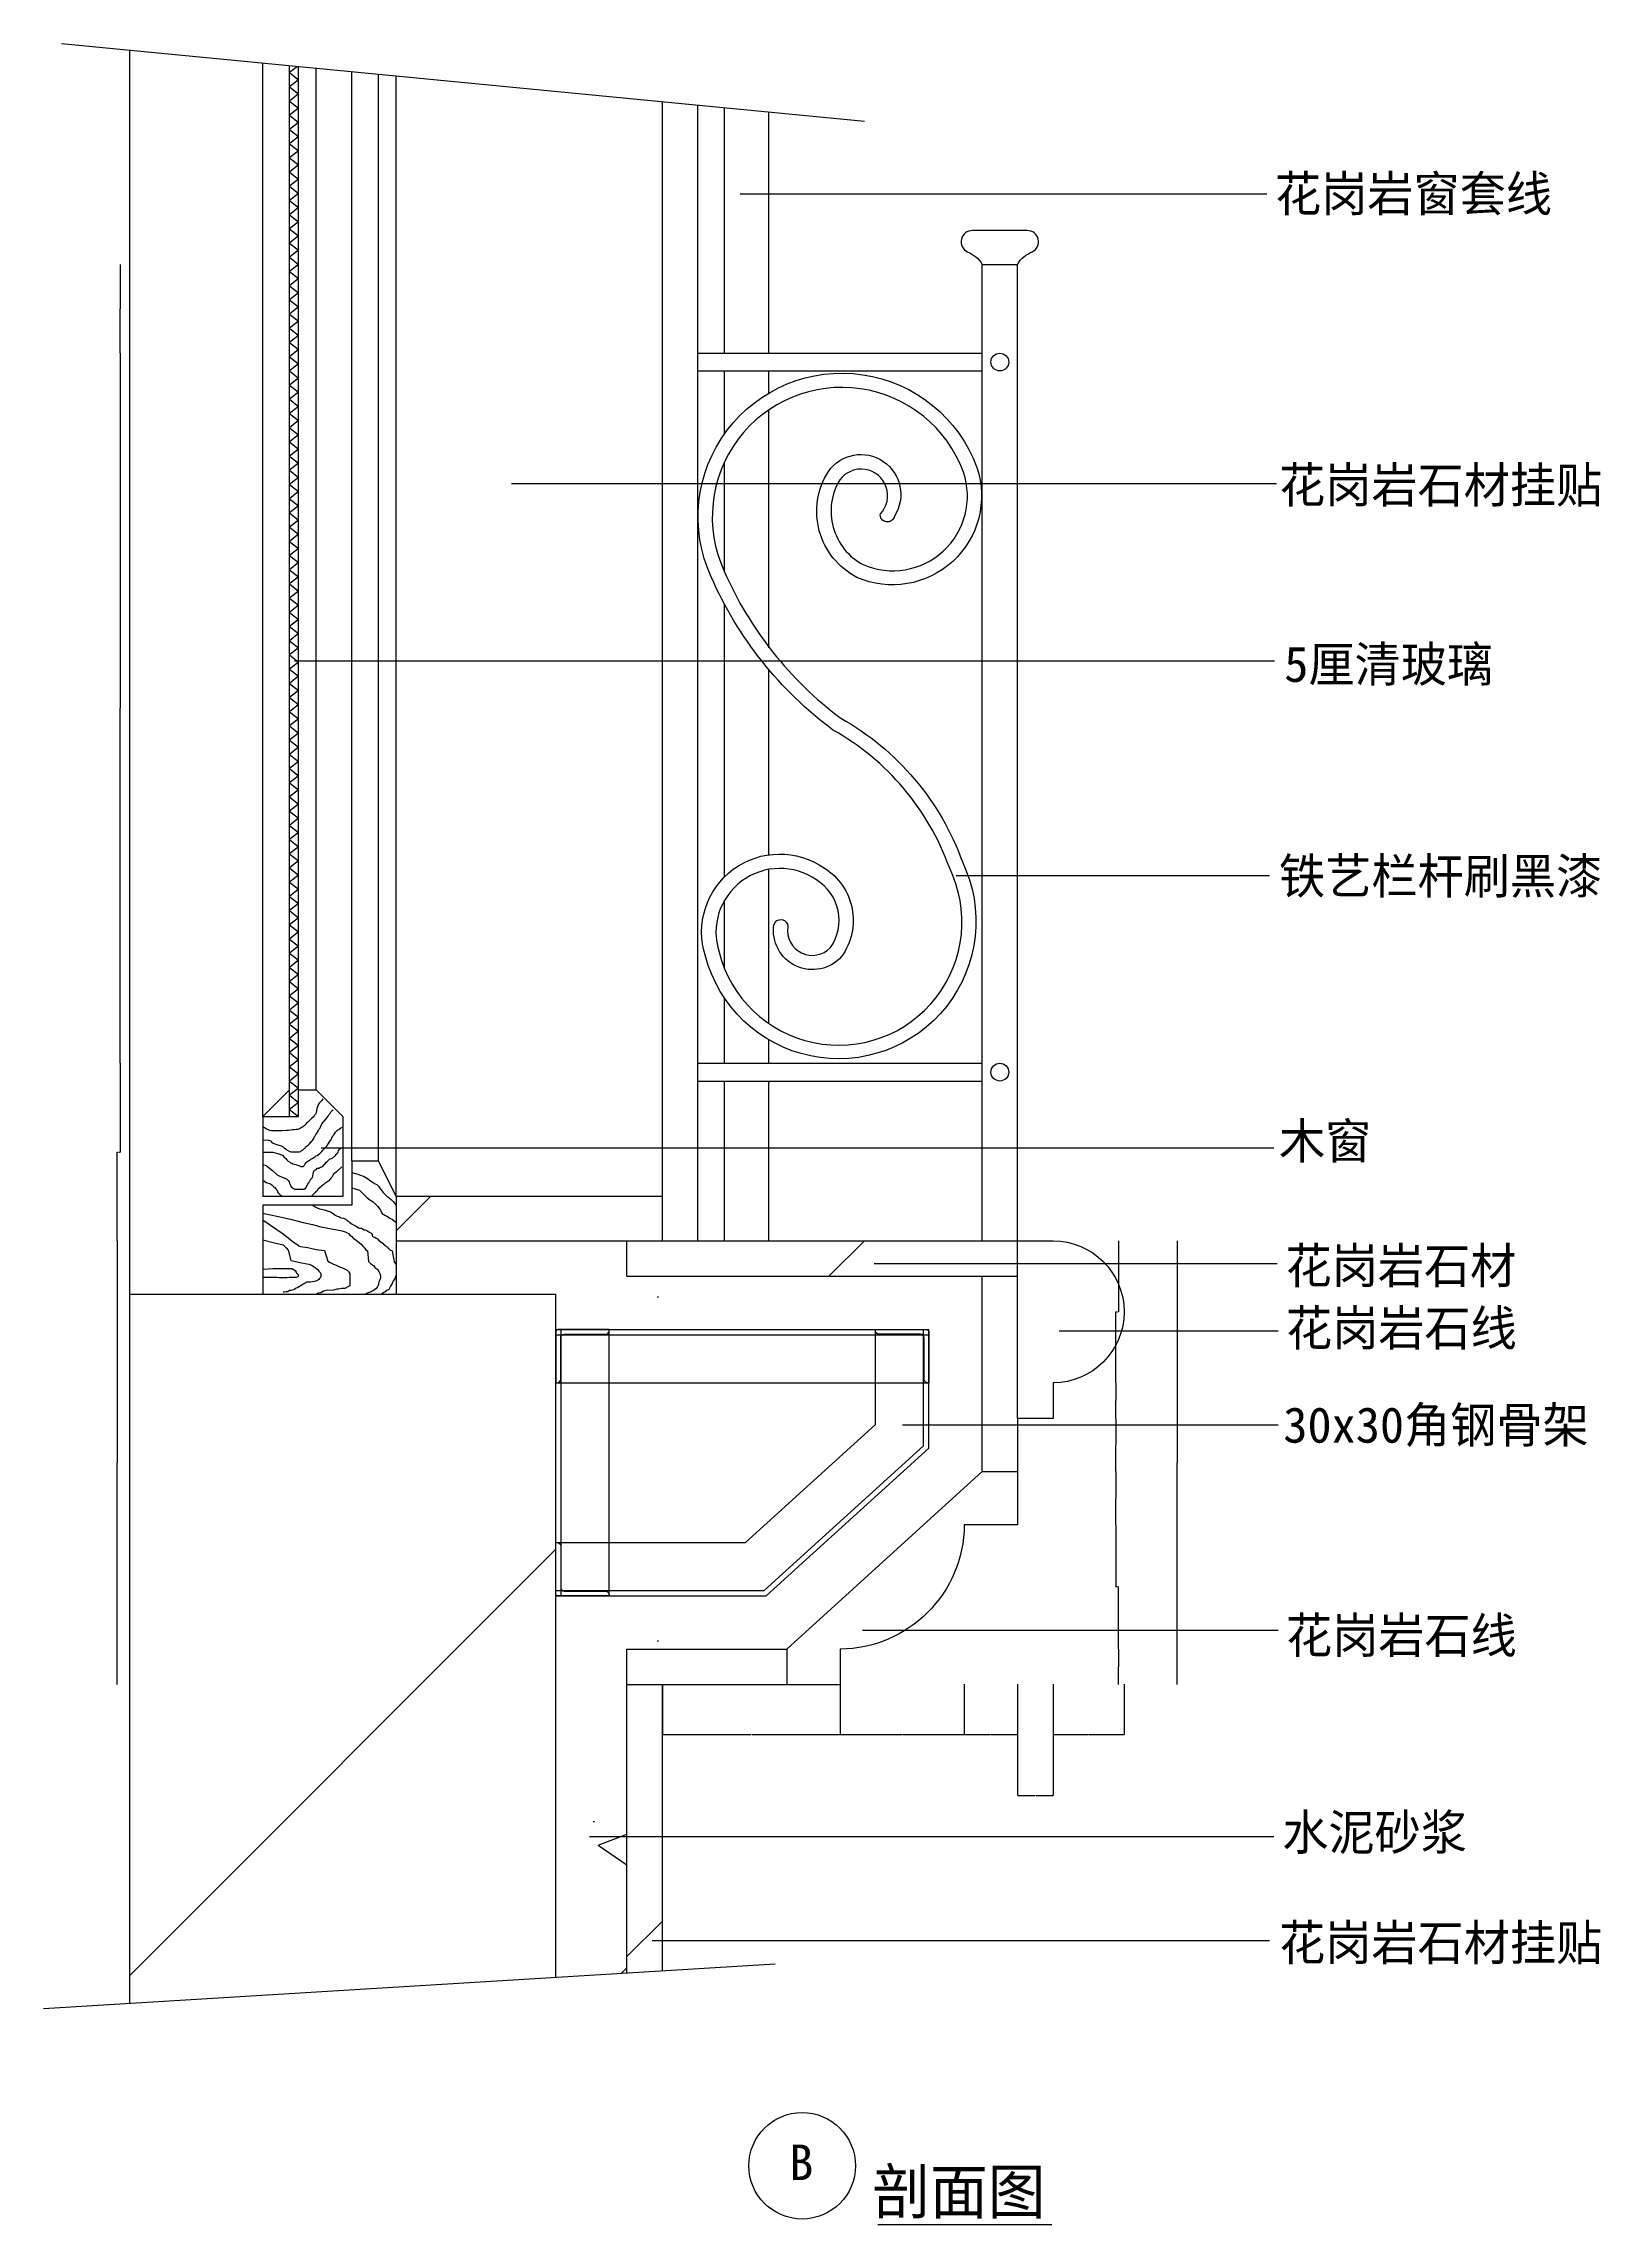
# Model space of a CAD drawing. Header units: metres. Extents: x 1429 to 10326, y -25970 to -14854.
# Drawn here: x 1429 to 5813, y -25970 to -19828 of the extents above; entities that cross this region are included whole.
import ezdxf

# ---------------------------------------------------------------- set-up
doc = ezdxf.new("R2010")
doc.units = ezdxf.units.M
for name, color, linetype in [('2', 2, 'Continuous'), ('3', 3, 'Continuous'), ('4', 4, 'Continuous'), ('7', 7, 'Continuous'), ('BH', 3, 'Continuous'), ('DIM', 3, 'Continuous'), ('TEXT', 3, 'Continuous')]:
    doc.layers.add(name, color=color, linetype=linetype)
doc.dimstyles.get("Standard").update_dxf_attribs({"dimtxt": 2.5, "dimasz": 2.5, "dimexe": 1.25, "dimexo": 0.625, "dimtad": 1, "dimcen": 2.5, "dimazin": 3, "dimtfac": 1, "dimtmove": 0, "dimatfit": 3})

# ---------------------------------------------------------------- blocks, each defined once
blk = doc.blocks.new('BH2')
at = {"layer": 'BH'}
blk.add_lwpolyline([(0, 32), (5, 28), (0, 24), (5, 20), (0, 16), (5, 12), (0, 8), (5, 4), (0, 0)], dxfattribs=at)
blk = doc.blocks.new('ST-L30')
at = {"layer": '4'}
blk.add_lwpolyline([(0, 1, 0.41), (1, 0), (30, 0), (30, 0.67, 0.41), (28, 2.67), (4.67, 2.67, -0.41), (2.67, 4.67), (2.67, 28, 0.41), (0.67, 30), (0, 30)], format="xyb", close=True, dxfattribs=at)
blk = doc.blocks.new('*D3')
for p, q in [((1645.04, -20449.81), (1645.04, -20574.81)), ((1644.79, -20574.81), (1644.54, -20574.81)), ((1645.04, -20699.81), (1645.04, -20574.81)), ((1645.04, -20574.81), (1645.04, -20574.81)), ((1645.29, -20574.81), (1645.54, -20574.81))]:
    blk.add_line(p, q)
at = {"layer": 'Defpoints'}
for p in [(1645.04, -20449.81), (1645.04, -20574.81), (1645.04, -20699.81)]:
    blk.add_point(p, dxfattribs=at)
at = {"layer": 'DIM', "insert": (1645.04, -20573.685), "char_height": 1, "attachment_point": 5}
blk.add_mtext('50', dxfattribs=at)
blk = doc.blocks.new('*D4')
for p, q in [((1645.04, -22699.81), (1645.04, -22949.81)), ((1636.14, -23199.81), (1636.14, -22949.81)), ((1636.39, -22949.81), (1639.09, -22949.81)), ((1642.09, -22949.81), (1644.79, -22949.81))]:
    blk.add_line(p, q)
at = {"layer": 'Defpoints'}
for p in [(1645.04, -22699.81), (1636.14, -22949.81), (1636.14, -23199.81)]:
    blk.add_point(p, dxfattribs=at)
at = {"layer": 'DIM', "insert": (1640.59, -22949.81), "char_height": 1, "attachment_point": 5}
blk.add_mtext('100', dxfattribs=at)
blk = doc.blocks.new('*D5')
for p, q in [((1636.14, -23199.81), (1636.14, -23824.81)), ((1635.89, -23824.81), (1635.64, -23824.81)), ((1636.14, -24449.81), (1636.14, -23824.81)), ((1636.14, -23824.81), (1636.14, -23824.81)), ((1636.39, -23824.81), (1636.64, -23824.81))]:
    blk.add_line(p, q)
at = {"layer": 'Defpoints'}
for p in [(1636.14, -23199.81), (1636.14, -23824.81), (1636.14, -24449.81)]:
    blk.add_point(p, dxfattribs=at)
at = {"layer": 'DIM', "insert": (1636.14, -23823.685), "char_height": 1, "attachment_point": 5}
blk.add_mtext('250', dxfattribs=at)
blk = doc.blocks.new('*D6')
for p, q in [((1645.04, -20699.81), (1645.04, -21699.81)), ((1644.79, -21699.81), (1644.54, -21699.81)), ((1645.04, -22699.81), (1645.04, -21699.81)), ((1645.04, -21699.81), (1645.04, -21699.81)), ((1645.29, -21699.81), (1645.54, -21699.81))]:
    blk.add_line(p, q)
at = {"layer": 'Defpoints'}
for p in [(1645.04, -20699.81), (1645.04, -21699.81), (1645.04, -22699.81)]:
    blk.add_point(p, dxfattribs=at)
at = {"layer": 'DIM', "insert": (1645.04, -21698.685), "char_height": 1, "attachment_point": 5}
blk.add_mtext('400', dxfattribs=at)
blk = doc.blocks.new('*D13')
for p, q in [((4621.32, -23199.81), (4621.32, -23824.81)), ((4621.07, -23824.81), (4620.82, -23824.81)), ((4621.32, -24449.81), (4621.32, -23824.81)), ((4621.32, -23824.81), (4621.32, -23824.81)), ((4621.57, -23824.81), (4621.82, -23824.81))]:
    blk.add_line(p, q)
at = {"layer": 'Defpoints'}
for p in [(4621.32, -23199.81), (4621.32, -23824.81), (4621.32, -24449.81)]:
    blk.add_point(p, dxfattribs=at)
at = {"layer": 'DIM', "insert": (4621.32, -23823.685), "char_height": 1, "attachment_point": 5}
blk.add_mtext('250', dxfattribs=at)
blk = doc.blocks.new('*D14')
for p, q in [((3172.03, -24449.81), (3172.03, -24590.39)), ((3672.03, -24449.81), (3672.03, -24590.39)), ((3172.28, -24590.39), (3420.53, -24590.39)), ((3423.53, -24590.39), (3671.78, -24590.39))]:
    blk.add_line(p, q)
at = {"layer": 'Defpoints'}
for p in [(3172.03, -24449.81), (3672.03, -24449.81), (3172.03, -24590.39)]:
    blk.add_point(p, dxfattribs=at)
at = {"layer": 'DIM', "insert": (3422.03, -24590.39), "char_height": 1, "attachment_point": 5}
blk.add_mtext('100', dxfattribs=at)
blk = doc.blocks.new('*D15')
for p, q in [((4455.97, -23199.81), (4455.97, -23399.81)), ((4448.49, -23599.81), (4448.49, -23399.81)), ((4448.74, -23399.81), (4451.23, -23399.81)), ((4453.23, -23399.81), (4455.72, -23399.81))]:
    blk.add_line(p, q)
at = {"layer": 'Defpoints'}
for p in [(4455.97, -23199.81), (4448.49, -23399.81), (4448.49, -23599.81)]:
    blk.add_point(p, dxfattribs=at)
at = {"layer": 'DIM', "insert": (4452.23, -23399.81), "char_height": 1, "attachment_point": 5}
blk.add_mtext('80', dxfattribs=at)
blk = doc.blocks.new('*D16')
for p, q in [((4022.03, -24448.63), (4022.03, -24590.39)), ((4172.03, -24448.63), (4172.03, -24590.39)), ((4022.28, -24590.39), (4096.03, -24590.39)), ((4098.03, -24590.39), (4171.78, -24590.39))]:
    blk.add_line(p, q)
at = {"layer": 'Defpoints'}
for p in [(4022.03, -24448.63), (4172.03, -24448.63), (4022.03, -24590.39)]:
    blk.add_point(p, dxfattribs=at)
at = {"layer": 'DIM', "insert": (4097.03, -24590.39), "char_height": 1, "attachment_point": 5}
blk.add_mtext('30', dxfattribs=at)
blk = doc.blocks.new('*D17')
for p, q in [((3672.03, -24449.81), (3672.03, -24590.39)), ((4022.03, -24448.63), (4022.03, -24590.39)), ((3672.28, -24590.39), (3846.03, -24590.39)), ((3848.03, -24590.39), (4021.78, -24590.39))]:
    blk.add_line(p, q)
at = {"layer": 'Defpoints'}
for p in [(3672.03, -24449.81), (4022.03, -24448.63), (3672.03, -24590.39)]:
    blk.add_point(p, dxfattribs=at)
at = {"layer": 'DIM', "insert": (3847.03, -24590.39), "char_height": 1, "attachment_point": 5}
blk.add_mtext('70', dxfattribs=at)
blk = doc.blocks.new('*D18')
for p, q in [((4172.03, -24448.63), (4172.03, -24761.74)), ((4272.03, -24448.63), (4272.03, -24761.74)), ((4172.28, -24761.74), (4221.03, -24761.74)), ((4223.03, -24761.74), (4271.78, -24761.74))]:
    blk.add_line(p, q)
at = {"layer": 'Defpoints'}
for p in [(4172.03, -24448.63), (4272.03, -24448.63), (4172.03, -24761.74)]:
    blk.add_point(p, dxfattribs=at)
at = {"layer": 'DIM', "insert": (4222.03, -24761.74), "char_height": 1, "attachment_point": 5}
blk.add_mtext('20', dxfattribs=at)
blk = doc.blocks.new('*D19')
for p, q in [((4272.03, -24448.63), (4272.03, -24590.39)), ((4472.03, -24448.63), (4472.03, -24590.39)), ((4272.28, -24590.39), (4371.03, -24590.39)), ((4373.03, -24590.39), (4471.78, -24590.39))]:
    blk.add_line(p, q)
at = {"layer": 'Defpoints'}
for p in [(4272.03, -24448.63), (4472.03, -24448.63), (4272.03, -24590.39)]:
    blk.add_point(p, dxfattribs=at)
at = {"layer": 'DIM', "insert": (4372.03, -24590.39), "char_height": 1, "attachment_point": 5}
blk.add_mtext('40', dxfattribs=at)
blk = doc.blocks.new('*D20')
for p, q in [((4448.49, -23999.81), (4448.49, -24174.81)), ((4451.23, -24174.81), (4448.24, -24174.81)), ((4456.22, -24174.81), (4453.23, -24174.81)), ((4455.97, -24349.81), (4455.97, -24174.81))]:
    blk.add_line(p, q)
at = {"layer": 'Defpoints'}
for p in [(4448.49, -23999.81), (4455.97, -24174.81), (4455.97, -24349.81)]:
    blk.add_point(p, dxfattribs=at)
at = {"layer": 'DIM', "insert": (4452.23, -24174.81), "char_height": 1, "attachment_point": 5}
blk.add_mtext('70', dxfattribs=at)
blk = doc.blocks.new('*D21')
for p, q in [((4455.97, -24349.81), (4455.97, -24399.81)), ((4455.72, -24399.81), (4455.47, -24399.81)), ((4455.97, -24449.81), (4455.97, -24399.81)), ((4455.97, -24399.81), (4455.97, -24399.81)), ((4456.22, -24399.81), (4456.47, -24399.81))]:
    blk.add_line(p, q)
at = {"layer": 'Defpoints'}
for p in [(4455.97, -24349.81), (4455.97, -24399.81), (4455.97, -24449.81)]:
    blk.add_point(p, dxfattribs=at)
at = {"layer": 'DIM', "insert": (4455.97, -24398.685), "char_height": 1, "attachment_point": 5}
blk.add_mtext('20', dxfattribs=at)
blk = doc.blocks.new('*D22')
for p, q in [((4448.49, -23849.81), (4448.49, -23924.81)), ((4448.24, -23924.81), (4447.99, -23924.81)), ((4448.49, -23999.81), (4448.49, -23924.81)), ((4448.49, -23924.81), (4448.49, -23924.81)), ((4448.74, -23924.81), (4448.99, -23924.81))]:
    blk.add_line(p, q)
at = {"layer": 'Defpoints'}
for p in [(4448.49, -23849.81), (4448.49, -23924.81), (4448.49, -23999.81)]:
    blk.add_point(p, dxfattribs=at)
at = {"layer": 'DIM', "insert": (4448.49, -23923.685), "char_height": 1, "attachment_point": 5}
blk.add_mtext('30', dxfattribs=at)
blk = doc.blocks.new('*D23')
for p, q in [((4448.49, -23699.81), (4448.49, -23774.81)), ((4448.24, -23774.81), (4447.99, -23774.81)), ((4448.49, -23849.81), (4448.49, -23774.81)), ((4448.49, -23774.81), (4448.49, -23774.81)), ((4448.74, -23774.81), (4448.99, -23774.81))]:
    blk.add_line(p, q)
at = {"layer": 'Defpoints'}
for p in [(4448.49, -23699.81), (4448.49, -23774.81), (4448.49, -23849.81)]:
    blk.add_point(p, dxfattribs=at)
at = {"layer": 'DIM', "insert": (4448.49, -23773.685), "char_height": 1, "attachment_point": 5}
blk.add_mtext('30', dxfattribs=at)
blk = doc.blocks.new('*D24')
for p, q in [((4448.49, -23599.81), (4448.49, -23649.81)), ((4448.24, -23649.81), (4447.99, -23649.81)), ((4448.49, -23699.81), (4448.49, -23649.81)), ((4448.49, -23649.81), (4448.49, -23649.81)), ((4448.74, -23649.81), (4448.99, -23649.81))]:
    blk.add_line(p, q)
at = {"layer": 'Defpoints'}
for p in [(4448.49, -23599.81), (4448.49, -23649.81), (4448.49, -23699.81)]:
    blk.add_point(p, dxfattribs=at)
at = {"layer": 'DIM', "insert": (4448.49, -23648.685), "char_height": 1, "attachment_point": 5}
blk.add_mtext('20', dxfattribs=at)

msp = doc.modelspace()

# ---------------------------------------------------------------- hatches: boundary and pattern name
at = {"layer": 'BH'}
h = msp.add_hatch(dxfattribs=at)
h.set_pattern_fill('ANSI31', scale=50)
h.paths.add_polyline_path([(4097.03, -20724.81, 1), (4147.03, -20724.81, 1)])
h = msp.add_hatch(dxfattribs=at)
h.set_pattern_fill('ANSI31', scale=50)
h.paths.add_polyline_path([(4097.03, -22724.81, 1), (4147.03, -22724.81, 1)])
h = msp.add_hatch(dxfattribs=at)
h.set_pattern_fill('ANSI33', scale=300)
h.paths.add_polyline_path([(4172.03, -23299.81), (4172.03, -23199.81), (3072.03, -23199.81), (3072.03, -23299.81)])
h.paths.add_polyline_path([(3172.03, -23199.81), (3172.03, -23074.81), (2422.03, -23074.81), (2422.03, -23199.81)])
h.paths.add_polyline_path([(4172.03, -23699.81), (4272.03, -23699.81), (4272.03, -23599.81, 1), (4272.03, -23199.81), (4172.03, -23199.81)])
h.paths.add_polyline_path([(4072.03, -23849.81), (4172.03, -23849.81), (4172.03, -23699.81), (4172.03, -23299.81), (4072.03, -23299.81)])
h.paths.add_polyline_path([(4172.03, -23999.81), (4172.03, -23849.81), (4072.03, -23849.81), (3522.03, -24349.81), (3522.03, -24449.81), (3672.03, -24449.81), (3672.03, -24349.81, 0.41), (4022.03, -23999.81)])
h.paths.add_polyline_path([(3522.03, -24449.81), (3522.03, -24349.81), (3172.03, -24349.81), (3172.03, -24449.81)])
h.paths.add_polyline_path([(3072.03, -25261.9), (3172.03, -25255.81), (3172.03, -24349.81), (3072.03, -24349.81)])
h = msp.add_hatch(dxfattribs=at)
h.set_pattern_fill('AR-CONC', scale=15)
h.paths.add_polyline_path([(3522.03, -24349.81), (4072.03, -23849.81), (4072.03, -23299.81), (3072.03, -23299.81), (3072.03, -23199.81), (2422.03, -23199.81), (2422.03, -23349.81), (2872.03, -23349.81), (2872.03, -23449.81), (3022.03, -23449.81), (3922.03, -23449.81), (3922.03, -23599.81), (3922.03, -23783.46), (3464.04, -24199.81), (2872.03, -24199.81), (2872.03, -25274.09), (3072.03, -25261.9), (3072.03, -24349.81)])
h = msp.add_hatch(dxfattribs=at)
h.set_pattern_fill('ANSI31', scale=1500)
h.paths.add_polyline_path([(2872.03, -23349.81), (1672.03, -23349.81), (1672.03, -25347.2), (2872.03, -25274.09)])

# ---------------------------------------------------------------- linework, layer by layer
at = {"layer": '2'}
for p, q in [((1672.03, -23349.81), (2872.03, -23349.81)), ((1672.03, -25347.2), (1672.03, -23349.81)), ((2872.03, -25274.09), (2872.03, -23349.81))]:
    msp.add_line(p, q, dxfattribs=at)
at = {"layer": '3'}
for p, q in [((1479.71, -19828.01), (3740.75, -20046.04)), ((2197.03, -22774.81), (2197.03, -19897.18)), ((2372.03, -22974.81), (2372.03, -19914.05)), ((1429.38, -25361.98), (3489.8, -25236.45))]:
    msp.add_line(p, q, dxfattribs=at)
msp.add_lwpolyline([(3785.68, -21152.32, 1.06), (3671.49, -21056.54, 0.43), (3736.99, -21295.45, 0.65), (4019.58, -21034.95, 1.04), (3345.72, -21313.54, 0.13), (3674.05, -21727.6, -0.18), (4016.74, -22132.79, -1.1), (3293.08, -22398.17, -0.72), (3628.31, -22150.29, -0.43), (3676.61, -22398.66, -0.75), (3485.85, -22309.44, -0.88), (3525.36, -22315.68, 0.74), (3645.24, -22373.72, 0.43), (3606.14, -22183.59, 0.72), (3331.5, -22386.98, 1.11), (3979.9, -22148.49, 0.18), (3652.21, -21761.19, -0.13), (3309.13, -21329.71, -1.04), (4057.32, -21021.69, -0.65), (3719.82, -21331.61, -0.44), (3639.13, -21032.85, -0.98), (3825.19, -21158.56, -0.99)], format="xyb", close=True, dxfattribs=at)
at = {"layer": '4'}
for p, q in [((1672.03, -23349.81), (1672.03, -19846.55)), ((3172.03, -23074.81), (3172.03, -19991.2)), ((3272.03, -23199.81), (3272.03, -20000.84)), ((2122.03, -22774.81), (2047.03, -22849.81)), ((2147.03, -22774.81), (2197.03, -22774.81)), ((2197.03, -22774.81), (2272.03, -22849.81)), ((2047.03, -22849.81), (2147.03, -22849.81)), ((2047.03, -22849.81), (2047.03, -23074.81)), ((2272.03, -22849.81), (2272.03, -23074.81)), ((2297.03, -22974.81), (2372.03, -22974.81)), ((2297.03, -22974.81), (2297.03, -23099.81)), ((2422.03, -23074.81), (2372.03, -22974.81)), ((2272.03, -23074.81), (2047.03, -23074.81)), ((3172.03, -23074.81), (2422.03, -23074.81)), ((2422.03, -23074.81), (2422.03, -23349.81)), ((3172.03, -23199.81), (3172.03, -23074.81)), ((2297.03, -23099.81), (2047.03, -23099.81)), ((2047.03, -23099.81), (2047.03, -23349.81)), ((2422.03, -23199.81), (3172.03, -23199.81)), ((3072.03, -23199.81), (4272.03, -23199.81)), ((3072.03, -23299.81), (3072.03, -23199.81)), ((4172.03, -23699.81), (4172.03, -23199.81)), ((3072.03, -23299.81), (4172.03, -23299.81)), ((4072.03, -23849.81), (4072.03, -23299.81)), ((2872.03, -23449.81), (3922.03, -23449.81)), ((3922.03, -23783.46), (3922.03, -23449.81)), ((3464.04, -24199.81), (3922.03, -23783.46)), ((3522.03, -24349.81), (4072.03, -23849.81)), ((4072.03, -23849.81), (4172.03, -23849.81)), ((2872.03, -24199.81), (3464.04, -24199.81)), ((3072.03, -24349.81), (3522.03, -24349.81)), ((3072.03, -25261.9), (3072.03, -24349.81)), ((3522.03, -24349.81), (3522.03, -24449.81)), ((3072.03, -24449.81), (3672.03, -24449.81)), ((3172.03, -25255.81), (3172.03, -24449.81))]:
    msp.add_line(p, q, dxfattribs=at)
msp.add_lwpolyline([(4272.03, -23199.81, -1), (4272.03, -23599.81), (4272.03, -23699.81), (4172.03, -23699.81), (4172.03, -23999.81), (4022.03, -23999.81, -0.41), (3672.03, -24349.81), (3672.03, -24449.81)], format="xyb", dxfattribs=at)
at = {"layer": '7'}
for p, q in [((2047.03, -22849.81), (2047.03, -19882.71)), ((2122.03, -22849.81), (2122.03, -19892.36)), ((2147.03, -22849.81), (2147.03, -19892.36)), ((2297.03, -22974.81), (2297.03, -19906.82)), ((2422.03, -23074.81), (2422.03, -19918.87)), ((3347.03, -20699.81), (3347.03, -20008.07)), ((3472.03, -20699.81), (3472.03, -20020.13)), ((4072.03, -23199.81), (4072.03, -20449.81)), ((4172.03, -23199.81), (4172.03, -20449.81)), ((3272.03, -20699.81), (4072.03, -20699.81)), ((3272.03, -20749.81), (4072.03, -20749.81)), ((3347.03, -20927.78), (3347.03, -20749.81)), ((3472.03, -20812.84), (3472.03, -20749.81)), ((3472.03, -21529.65), (3472.03, -20860.17)), ((3347.03, -21316.59), (3347.03, -21007)), ((3347.03, -22175.06), (3347.03, -21408.9)), ((3472.03, -22112.85), (3472.03, -21593.38)), ((3472.03, -22587.58), (3472.03, -22153.33)), ((3347.03, -22433.59), (3347.03, -22239.99)), ((3347.03, -22699.81), (3347.03, -22517.65)), ((3472.03, -22699.81), (3472.03, -22634.9)), ((3272.03, -22699.81), (4072.03, -22699.81)), ((3272.03, -22749.81), (4072.03, -22749.81)), ((3347.03, -23199.81), (3347.03, -22749.81)), ((3472.03, -23199.81), (3472.03, -22749.81)), ((2887.03, -24199.81), (2887.03, -23449.81)), ((3022.03, -24199.81), (3022.03, -23449.81)), ((3772.03, -23717.1), (3772.03, -23449.81)), ((3907.03, -23776.82), (3907.03, -23449.81)), ((2872.03, -23464.81), (3922.03, -23464.81)), ((2872.03, -23599.81), (3922.03, -23599.81)), ((3406.05, -24049.81), (3772.03, -23717.1)), ((3458.24, -24184.81), (3907.03, -23776.82)), ((2872.03, -24049.81), (3406.05, -24049.81)), ((2872.03, -24184.81), (3458.24, -24184.81))]:
    msp.add_line(p, q, dxfattribs=at)
msp.add_lwpolyline([(4072.03, -20449.81), (4172.03, -20449.81, -0.18), (4213.01, -20414.64, 0.81), (4199.05, -20354.62), (4045, -20354.62, 0.81), (4031.05, -20414.64, -0.18)], format="xyb", close=True, dxfattribs=at)
for centre in [(4122.03, -20724.81), (4122.03, -22724.81)]:
    msp.add_circle(centre, 25, dxfattribs=at)
at = {"layer": 'BH'}
for p, q in [((2190.81, -22847.75), (2188.09, -22851.38)), ((2192.63, -22845.94), (2190.81, -22847.75)), ((2195.34, -22843.22), (2192.63, -22845.94)), ((2197.16, -22839.58), (2195.34, -22843.22)), ((2198.97, -22826.88), (2197.16, -22839.58)), ((2200.78, -22822.34), (2198.97, -22826.88)), ((2202.6, -22817.8), (2200.78, -22822.34)), ((2203.5, -22815.08), (2202.6, -22817.8)), ((2205.31, -22812.36), (2203.5, -22815.08)), ((2207.13, -22810.54), (2205.31, -22812.36)), ((2209.85, -22807.82), (2207.13, -22810.54)), ((2212.56, -22804.19), (2209.85, -22807.82)), ((2215.28, -22799.65), (2212.56, -22804.19)), ((2230.69, -22848.66), (2232.5, -22845.03)), ((2232.5, -22845.03), (2234.32, -22843.22)), ((2234.32, -22843.22), (2235.22, -22841.4)), ((2235.22, -22841.4), (2237.04, -22839.58)), ((2237.04, -22839.58), (2238.85, -22835.95)), ((2238.85, -22835.95), (2241.57, -22833.23)), ((2241.57, -22833.23), (2244.29, -22830.51)), ((2048.52, -22879.52), (2047.03, -22878.02)), ((2051.24, -22881.33), (2048.52, -22879.52)), ((2055.77, -22884.06), (2051.24, -22881.33)), ((2059.39, -22885.87), (2055.77, -22884.06)), ((2063.02, -22887.69), (2059.39, -22885.87)), ((2066.64, -22889.5), (2063.02, -22887.69)), ((2071.18, -22890.41), (2066.64, -22889.5)), ((2101.09, -22890.41), (2071.18, -22890.41)), ((2113.77, -22889.5), (2101.09, -22890.41)), ((2119.21, -22889.5), (2113.77, -22889.5)), ((2124.65, -22888.59), (2119.21, -22889.5)), ((2130.09, -22887.69), (2124.65, -22888.59)), ((2135.53, -22887.69), (2130.09, -22887.69)), ((2140.96, -22886.78), (2135.53, -22887.69)), ((2145.5, -22885.87), (2140.96, -22886.78)), ((2150.03, -22884.06), (2145.5, -22885.87)), ((2152.75, -22882.24), (2150.03, -22884.06)), ((2156.37, -22880.42), (2152.75, -22882.24)), ((2159.09, -22878.61), (2156.37, -22880.42)), ((2160.9, -22876.79), (2159.09, -22878.61)), ((2162.72, -22875.89), (2160.9, -22876.79)), ((2165.44, -22873.16), (2162.72, -22875.89)), ((2169.06, -22869.53), (2165.44, -22873.16)), ((2173.59, -22865.9), (2169.06, -22869.53)), ((2177.22, -22862.27), (2173.59, -22865.9)), ((2180.84, -22857.74), (2177.22, -22862.27)), ((2184.47, -22854.11), (2180.84, -22857.74)), ((2188.09, -22851.38), (2184.47, -22854.11)), ((2189, -22913.1), (2192.63, -22905.84)), ((2192.63, -22905.84), (2194.44, -22904.02)), ((2194.44, -22904.02), (2196.25, -22900.39)), ((2196.25, -22900.39), (2198.97, -22896.76)), ((2198.97, -22896.76), (2201.69, -22893.13)), ((2201.69, -22893.13), (2203.5, -22887.69)), ((2203.5, -22887.69), (2207.13, -22883.15)), ((2207.13, -22883.15), (2212.56, -22870.44)), ((2212.56, -22870.44), (2225.25, -22855.92)), ((2225.25, -22855.92), (2227.97, -22852.29)), ((2227.97, -22852.29), (2230.69, -22848.66)), ((2239.76, -22913.1), (2240.66, -22909.47)), ((2240.66, -22909.47), (2242.47, -22906.74)), ((2242.47, -22906.74), (2245.19, -22903.11)), ((2245.19, -22903.11), (2247.01, -22901.3)), ((2247.01, -22901.3), (2248.82, -22898.58)), ((2248.82, -22898.58), (2251.54, -22894.04)), ((2251.54, -22894.04), (2255.16, -22890.41)), ((2255.16, -22890.41), (2257.88, -22887.69)), ((2257.88, -22887.69), (2260.6, -22886.78)), ((2260.6, -22886.78), (2266.04, -22881.33)), ((2266.04, -22881.33), (2270.57, -22879.52)), ((2047.03, -22915.82), (2048.52, -22915.82)), ((2047.03, -22950.31), (2074.8, -22950.31)), ((2048.52, -22915.82), (2063.02, -22916.73)), ((2063.02, -22916.73), (2068.46, -22918.54)), ((2068.46, -22918.54), (2072.99, -22923.99)), ((2072.99, -22923.99), (2085.68, -22928.53)), ((2074.8, -22950.31), (2089.3, -22953.94)), ((2085.68, -22928.53), (2098.37, -22932.16)), ((2089.3, -22953.94), (2101.99, -22958.47)), ((2098.37, -22932.16), (2103.8, -22934.88)), ((2101.99, -22958.47), (2106.52, -22963.92)), ((2103.8, -22934.88), (2107.43, -22938.51)), ((2106.52, -22963.92), (2111.05, -22968.46)), ((2107.43, -22938.51), (2111.96, -22942.14)), ((2111.05, -22968.46), (2114.68, -22972.09)), ((2111.96, -22942.14), (2115.59, -22944.86)), ((2115.59, -22944.86), (2119.21, -22946.68)), ((2119.21, -22946.68), (2122.84, -22948.49)), ((2122.84, -22948.49), (2125.56, -22949.4)), ((2125.56, -22949.4), (2150.03, -22949.4)), ((2150.03, -22949.4), (2152.75, -22948.49)), ((2152.75, -22948.49), (2155.47, -22945.77)), ((2155.47, -22945.77), (2159.09, -22943.95)), ((2159.09, -22943.95), (2161.81, -22941.23)), ((2161.81, -22941.23), (2165.44, -22938.51)), ((2165.44, -22938.51), (2167.25, -22934.88)), ((2167.25, -22934.88), (2169.97, -22933.97)), ((2169.97, -22933.97), (2172.69, -22931.25)), ((2172.69, -22931.25), (2175.4, -22929.43)), ((2175.4, -22929.43), (2178.12, -22926.71)), ((2178.12, -22926.71), (2179.94, -22923.99)), ((2179.94, -22923.99), (2181.75, -22923.08)), ((2179.94, -22972.09), (2181.75, -22970.27)), ((2181.75, -22923.08), (2183.56, -22920.36)), ((2181.75, -22970.27), (2185.37, -22968.46)), ((2183.56, -22920.36), (2185.37, -22918.54)), ((2185.37, -22918.54), (2189, -22913.1)), ((2185.37, -22968.46), (2189.91, -22964.83)), ((2189.91, -22964.83), (2193.53, -22963.01)), ((2193.53, -22963.01), (2196.25, -22960.29)), ((2196.25, -22960.29), (2199.88, -22959.38)), ((2199.88, -22959.38), (2203.5, -22956.66)), ((2203.5, -22956.66), (2207.13, -22953.94)), ((2207.13, -22953.94), (2209.85, -22951.21)), ((2209.85, -22951.21), (2212.56, -22948.49)), ((2212.56, -22948.49), (2215.28, -22944.86)), ((2215.28, -22944.86), (2219.82, -22941.23)), ((2219.82, -22941.23), (2223.44, -22936.69)), ((2223.44, -22936.69), (2226.16, -22933.97)), ((2226.16, -22933.97), (2228.88, -22930.34)), ((2227.97, -22976.63), (2234.32, -22970.27)), ((2228.88, -22930.34), (2229.79, -22928.53)), ((2229.79, -22928.53), (2231.6, -22925.8)), ((2231.6, -22925.8), (2234.32, -22921.26)), ((2234.32, -22921.26), (2237.04, -22917.63)), ((2234.32, -22970.27), (2236.13, -22969.37)), ((2236.13, -22969.37), (2239.76, -22967.55)), ((2237.04, -22917.63), (2239.76, -22913.1)), ((2239.76, -22967.55), (2243.38, -22965.74)), ((2243.38, -22965.74), (2247.01, -22963.01)), ((2247.01, -22963.01), (2248.82, -22962.1)), ((2248.82, -22962.1), (2251.54, -22959.38)), ((2251.54, -22959.38), (2253.35, -22956.66)), ((2253.35, -22956.66), (2255.16, -22954.84)), ((2255.16, -22954.84), (2256.07, -22953.03)), ((2256.07, -22953.03), (2257.88, -22952.12)), ((2257.88, -22952.12), (2258.79, -22949.4)), ((2258.79, -22949.4), (2259.69, -22945.77)), ((2259.69, -22945.77), (2262.41, -22942.14)), ((2262.41, -22942.14), (2266.95, -22937.6)), ((2266.95, -22937.6), (2269.66, -22936.69)), ((2047.03, -22985.33), (2055.77, -22987.52)), ((2047.03, -23030.46), (2050.33, -23031.08)), ((2050.33, -23031.08), (2055.77, -23035.62)), ((2055.77, -22987.52), (2073.89, -23002.04)), ((2073.89, -23002.04), (2088.4, -23014.74)), ((2088.4, -23014.74), (2101.09, -23020.19)), ((2101.09, -23020.19), (2113.77, -23025.63)), ((2113.77, -23025.63), (2118.31, -23030.17)), ((2114.68, -22972.09), (2118.31, -22975.72)), ((2118.31, -22975.72), (2121.93, -22977.53)), ((2118.31, -23030.17), (2121.02, -23033.8)), ((2121.93, -22977.53), (2124.65, -22980.26)), ((2124.65, -22980.26), (2128.28, -22981.16)), ((2128.28, -22981.16), (2130.99, -22982.98)), ((2130.99, -22982.98), (2134.62, -22983.89)), ((2134.62, -22983.89), (2139.15, -22984.79)), ((2139.15, -22984.79), (2144.59, -22986.61)), ((2144.59, -22986.61), (2150.03, -22988.42)), ((2150.03, -22988.42), (2153.65, -22990.24)), ((2153.65, -22990.24), (2160, -22990.24)), ((2160, -22990.24), (2163.62, -22986.61)), ((2163.62, -22986.61), (2166.34, -22982.98)), ((2166.34, -22982.98), (2169.06, -22979.35)), ((2169.06, -22979.35), (2170.87, -22977.53)), ((2170.87, -22977.53), (2173.59, -22975.72)), ((2173.59, -22975.72), (2177.22, -22973.9)), ((2177.22, -22973.9), (2179.94, -22972.09)), ((2178.12, -23032.89), (2179.94, -23031.08)), ((2179.94, -23031.08), (2180.84, -23027.45)), ((2180.84, -23027.45), (2183.56, -23024.73)), ((2183.56, -23024.73), (2186.28, -23021.1)), ((2186.28, -23021.1), (2189, -23006.57)), ((2189, -23006.57), (2190.81, -23002.04)), ((2190.81, -23002.04), (2192.63, -23001.13)), ((2192.63, -23001.13), (2195.34, -23000.22)), ((2195.34, -23000.22), (2198.06, -22998.41)), ((2198.06, -22998.41), (2199.88, -22995.68)), ((2199.88, -22995.68), (2204.41, -22994.78)), ((2204.41, -22994.78), (2208.94, -22992.05)), ((2208.94, -22992.05), (2212.56, -22991.15)), ((2212.56, -22991.15), (2216.19, -22988.42)), ((2216.19, -22988.42), (2218.91, -22985.7)), ((2218.91, -22985.7), (2221.63, -22983.89)), ((2221.63, -22983.89), (2225.25, -22978.44)), ((2225.25, -22978.44), (2227.97, -22976.63)), ((2231.6, -23031.99), (2229.79, -23032.89)), ((2232.5, -23031.08), (2231.6, -23031.99)), ((2234.32, -23028.36), (2232.5, -23031.08)), ((2236.13, -23026.54), (2234.32, -23028.36)), ((2237.94, -23023.82), (2236.13, -23026.54)), ((2241.57, -23019.28), (2237.94, -23023.82)), ((2243.38, -23015.65), (2241.57, -23019.28)), ((2245.19, -23012.93), (2243.38, -23015.65)), ((2248.82, -23010.21), (2245.19, -23012.93)), ((2254.26, -23005.67), (2248.82, -23010.21)), ((2268.76, -22991.15), (2254.26, -23005.67)), ((2297.03, -23007.33), (2311.27, -23011.4)), ((2311.27, -23011.4), (2332.04, -23018.83)), ((2332.04, -23018.83), (2340.95, -23024.77)), ((2340.95, -23024.77), (2349.85, -23030.72)), ((2349.85, -23030.72), (2357.27, -23035.18)), ((2055.77, -23035.62), (2068.46, -23039.25)), ((2068.46, -23039.25), (2072.99, -23042.88)), ((2072.99, -23042.88), (2076.61, -23046.51)), ((2076.61, -23046.51), (2081.15, -23051.05)), ((2081.15, -23051.05), (2082.96, -23053.77)), ((2082.96, -23053.77), (2085.68, -23056.49)), ((2085.68, -23056.49), (2088.4, -23061.94)), ((2088.4, -23061.94), (2090.21, -23064.66)), ((2090.21, -23064.66), (2091.12, -23065.57)), ((2091.12, -23065.57), (2093.83, -23068.29)), ((2093.83, -23068.29), (2096.55, -23071.01)), ((2096.55, -23071.01), (2100.18, -23072.83)), ((2121.02, -23033.8), (2121.93, -23037.43)), ((2121.93, -23037.43), (2123.74, -23041.06)), ((2123.74, -23041.06), (2124.65, -23044.69)), ((2124.65, -23044.69), (2127.37, -23048.32)), ((2127.37, -23048.32), (2130.09, -23051.05)), ((2130.09, -23051.05), (2132.81, -23052.86)), ((2132.81, -23052.86), (2136.43, -23054.68)), ((2136.43, -23054.68), (2163.62, -23054.68)), ((2163.62, -23054.68), (2165.44, -23053.77)), ((2165.44, -23053.77), (2168.15, -23051.05)), ((2168.15, -23051.05), (2173.59, -23040.15)), ((2173.59, -23040.15), (2176.31, -23036.52)), ((2176.31, -23036.52), (2178.12, -23032.89)), ((2186.28, -23071.01), (2183.56, -23073.73)), ((2190.81, -23066.47), (2186.28, -23071.01)), ((2193.53, -23064.66), (2190.81, -23066.47)), ((2194.44, -23063.75), (2193.53, -23064.66)), ((2196.25, -23061.03), (2194.44, -23063.75)), ((2199.88, -23059.21), (2196.25, -23061.03)), ((2200.78, -23057.4), (2199.88, -23059.21)), ((2201.69, -23055.58), (2200.78, -23057.4)), ((2208.94, -23048.32), (2201.69, -23055.58)), ((2211.66, -23045.6), (2208.94, -23048.32)), ((2215.28, -23042.88), (2211.66, -23045.6)), ((2218, -23041.06), (2215.28, -23042.88)), ((2221.63, -23038.34), (2218, -23041.06)), ((2224.35, -23036.52), (2221.63, -23038.34)), ((2227.07, -23034.71), (2224.35, -23036.52)), ((2229.79, -23032.89), (2227.07, -23034.71)), ((2297.03, -23050.69), (2318.69, -23057.47)), ((2318.69, -23057.47), (2339.46, -23078.27)), ((2339.46, -23078.27), (2348.37, -23084.22)), ((2348.37, -23084.22), (2357.27, -23090.16)), ((2357.27, -23035.18), (2363.21, -23039.63)), ((2357.27, -23090.16), (2364.69, -23097.59)), ((2363.21, -23039.63), (2367.66, -23041.12)), ((2367.66, -23041.12), (2372.11, -23045.58)), ((2372.11, -23045.58), (2376.57, -23051.52)), ((2376.57, -23051.52), (2385.47, -23063.41)), ((2385.47, -23063.41), (2391.41, -23069.36)), ((2391.41, -23069.36), (2395.86, -23073.82)), ((2395.86, -23073.82), (2401.8, -23078.27)), ((2401.8, -23078.27), (2409.22, -23084.22)), ((2409.22, -23084.22), (2413.67, -23088.68)), ((2413.67, -23088.68), (2418.12, -23094.62)), ((2047.03, -23122.21), (2050.06, -23122.86)), ((2047.03, -23140.97), (2067.87, -23156.15)), ((2050.06, -23122.86), (2085.68, -23130.29)), ((2085.68, -23130.29), (2124.27, -23139.2)), ((2124.27, -23139.2), (2159.88, -23148.12)), ((2159.88, -23148.12), (2186.6, -23154.07)), ((2186.6, -23154.07), (2210.34, -23160.01)), ((2187.89, -23099.81), (2192.54, -23103.54)), ((2192.54, -23103.54), (2199.96, -23106.51)), ((2199.96, -23106.51), (2205.89, -23109.48)), ((2205.89, -23109.48), (2211.83, -23110.97)), ((2211.83, -23110.97), (2219.25, -23112.45)), ((2219.25, -23112.45), (2228.15, -23115.43)), ((2228.15, -23115.43), (2237.06, -23118.4)), ((2237.06, -23118.4), (2244.48, -23122.86)), ((2244.48, -23122.86), (2250.42, -23127.32)), ((2250.42, -23127.32), (2256.35, -23130.29)), ((2256.35, -23130.29), (2260.8, -23131.77)), ((2260.8, -23131.77), (2266.74, -23134.75)), ((2266.74, -23134.75), (2274.16, -23136.23)), ((2274.16, -23136.23), (2280.1, -23139.2)), ((2280.1, -23139.2), (2284.55, -23142.18)), ((2284.55, -23142.18), (2289, -23145.15)), ((2289, -23145.15), (2291.97, -23148.12)), ((2291.97, -23148.12), (2297.91, -23152.58)), ((2297.91, -23152.58), (2309.78, -23158.52)), ((2364.69, -23097.59), (2370.63, -23103.54)), ((2370.63, -23103.54), (2375.08, -23109.48)), ((2375.08, -23109.48), (2378.05, -23113.94)), ((2378.05, -23113.94), (2381.02, -23119.88)), ((2381.02, -23119.88), (2383.99, -23124.34)), ((2383.99, -23124.34), (2386.96, -23125.83)), ((2386.96, -23125.83), (2389.92, -23127.32)), ((2389.92, -23127.32), (2395.86, -23130.29)), ((2395.86, -23130.29), (2400.31, -23133.26)), ((2400.31, -23133.26), (2404.76, -23136.23)), ((2404.76, -23136.23), (2410.7, -23139.2)), ((2410.7, -23139.2), (2416.64, -23143.66)), ((2416.64, -23143.66), (2421.09, -23148.12)), ((2418.12, -23094.62), (2418.12, -23096.11)), ((2418.12, -23096.11), (2419.61, -23096.11)), ((2419.61, -23096.11), (2421.09, -23099.08)), ((2421.09, -23099.08), (2422.03, -23100.02)), ((2421.09, -23148.12), (2422.03, -23149.06)), ((2047.03, -23197), (2079.74, -23205.19)), ((2067.87, -23156.15), (2103.49, -23179.92)), ((2079.74, -23205.19), (2103.49, -23211.13)), ((2103.49, -23179.92), (2133.17, -23203.7)), ((2103.49, -23211.13), (2112.39, -23220.05)), ((2133.17, -23203.7), (2142.08, -23209.65)), ((2142.08, -23209.65), (2148.01, -23214.1)), ((2148.01, -23214.1), (2152.46, -23215.59)), ((2152.46, -23215.59), (2173.24, -23218.56)), ((2210.34, -23160.01), (2240.03, -23165.95)), ((2240.03, -23165.95), (2269.71, -23171.9)), ((2269.71, -23171.9), (2278.61, -23174.87)), ((2278.61, -23174.87), (2287.52, -23179.33)), ((2287.52, -23179.33), (2291.97, -23183.79)), ((2291.97, -23183.79), (2296.42, -23186.76)), ((2296.42, -23186.76), (2300.88, -23192.7)), ((2300.88, -23192.7), (2308.3, -23197.16)), ((2308.3, -23197.16), (2323.14, -23209.05)), ((2309.78, -23158.52), (2315.72, -23162.98)), ((2315.72, -23162.98), (2318.69, -23164.47)), ((2318.69, -23164.47), (2323.14, -23164.47)), ((2323.14, -23164.47), (2327.59, -23165.95)), ((2323.14, -23209.05), (2327.59, -23213.51)), ((2327.59, -23165.95), (2332.04, -23168.93)), ((2327.59, -23213.51), (2330.56, -23216.48)), ((2330.56, -23216.48), (2333.53, -23220.94)), ((2332.04, -23168.93), (2335.01, -23168.93)), ((2335.01, -23168.93), (2339.46, -23170.41)), ((2339.46, -23170.41), (2345.4, -23174.87)), ((2345.4, -23174.87), (2351.34, -23177.84)), ((2351.34, -23177.84), (2354.3, -23182.3)), ((2354.3, -23182.3), (2354.3, -23183.79)), ((2354.3, -23183.79), (2355.79, -23186.76)), ((2355.79, -23186.76), (2357.27, -23188.25)), ((2357.27, -23188.25), (2361.73, -23189.73)), ((2361.73, -23189.73), (2366.18, -23192.7)), ((2366.18, -23192.7), (2369.15, -23194.19)), ((2369.15, -23194.19), (2373.6, -23198.65)), ((2373.6, -23198.65), (2378.05, -23201.62)), ((2378.05, -23201.62), (2383.99, -23206.08)), ((2383.99, -23206.08), (2385.47, -23207.57)), ((2385.47, -23207.57), (2386.96, -23210.54)), ((2386.96, -23210.54), (2389.92, -23212.02)), ((2389.92, -23212.02), (2392.89, -23213.51)), ((2392.89, -23213.51), (2395.86, -23216.48)), ((2395.86, -23216.48), (2398.83, -23217.97)), ((2048.58, -23279.23), (2075.29, -23277.74)), ((2075.29, -23277.74), (2128.72, -23277.74)), ((2112.39, -23220.05), (2118.33, -23225.99)), ((2118.33, -23225.99), (2125.75, -23255.45)), ((2125.75, -23255.45), (2134.65, -23256.94)), ((2128.72, -23277.74), (2133.17, -23280.71)), ((2134.65, -23256.94), (2155.43, -23261.4)), ((2155.43, -23261.4), (2176.21, -23265.85)), ((2173.24, -23218.56), (2196.99, -23224.51)), ((2176.21, -23265.85), (2183.63, -23268.83)), ((2183.63, -23268.83), (2191.05, -23273.28)), ((2191.05, -23273.28), (2194.02, -23274.77)), ((2194.02, -23274.77), (2196.99, -23277.74)), ((2196.99, -23224.51), (2220.73, -23227.48)), ((2196.99, -23277.74), (2201.44, -23280.71)), ((2220.73, -23227.48), (2229.64, -23256.94)), ((2229.64, -23256.94), (2234.09, -23259.91)), ((2234.09, -23259.91), (2240.03, -23262.88)), ((2240.03, -23262.88), (2245.96, -23265.85)), ((2245.96, -23265.85), (2253.38, -23268.83)), ((2253.38, -23268.83), (2262.29, -23273.28)), ((2262.29, -23273.28), (2271.19, -23276.26)), ((2271.19, -23276.26), (2278.61, -23279.23)), ((2333.53, -23220.94), (2336.5, -23225.4)), ((2336.5, -23225.4), (2340.95, -23228.37)), ((2340.95, -23228.37), (2343.92, -23257.83)), ((2343.92, -23257.83), (2349.85, -23263.77)), ((2349.85, -23263.77), (2358.76, -23269.72)), ((2358.76, -23269.72), (2361.73, -23274.18)), ((2361.73, -23274.18), (2361.73, -23275.66)), ((2361.73, -23275.66), (2364.69, -23277.15)), ((2364.69, -23277.15), (2367.66, -23278.63)), ((2398.83, -23217.97), (2398.83, -23219.45)), ((2398.83, -23219.45), (2401.8, -23222.43)), ((2401.8, -23222.43), (2404.76, -23225.4)), ((2404.76, -23225.4), (2410.7, -23228.37)), ((2410.7, -23228.37), (2416.64, -23259.32)), ((2416.64, -23259.32), (2421.09, -23265.26)), ((2421.09, -23265.26), (2422.03, -23267.14)), ((2047.03, -23279.34), (2048.58, -23279.23)), ((2087.16, -23303.01), (2047.03, -23303.01)), ((2091.62, -23304.49), (2087.16, -23303.01)), ((2113.88, -23304.49), (2091.62, -23304.49)), ((2121.3, -23303.01), (2113.88, -23304.49)), ((2140.59, -23303.01), (2121.3, -23303.01)), ((2130.2, -23338.67), (2125.75, -23340.16)), ((2134.65, -23337.19), (2130.2, -23338.67)), ((2133.17, -23280.71), (2137.62, -23283.69)), ((2139.11, -23334.21), (2134.65, -23337.19)), ((2137.62, -23283.69), (2140.59, -23288.15)), ((2145.04, -23331.24), (2139.11, -23334.21)), ((2140.59, -23288.15), (2140.59, -23289.63)), ((2140.59, -23289.63), (2142.08, -23289.63)), ((2145.04, -23301.52), (2140.59, -23303.01)), ((2142.08, -23289.63), (2143.56, -23292.6)), ((2143.56, -23292.6), (2145.04, -23294.09)), ((2145.04, -23294.09), (2146.53, -23295.58)), ((2146.53, -23300.03), (2145.04, -23301.52)), ((2149.5, -23328.27), (2145.04, -23331.24)), ((2146.53, -23295.58), (2146.53, -23300.03)), ((2153.95, -23326.78), (2149.5, -23328.27)), ((2159.88, -23322.33), (2153.95, -23326.78)), ((2162.85, -23320.84), (2159.88, -23322.33)), ((2165.82, -23319.35), (2162.85, -23320.84)), ((2168.79, -23316.38), (2165.82, -23319.35)), ((2180.66, -23316.38), (2168.79, -23316.38)), ((2186.6, -23314.9), (2180.66, -23316.38)), ((2195.5, -23313.41), (2186.6, -23314.9)), ((2201.44, -23310.44), (2195.5, -23313.41)), ((2201.44, -23280.71), (2204.41, -23285.17)), ((2204.41, -23308.95), (2201.44, -23310.44)), ((2204.41, -23285.17), (2208.86, -23289.63)), ((2205.89, -23305.98), (2204.41, -23308.95)), ((2208.86, -23303.01), (2205.89, -23305.98)), ((2208.86, -23289.63), (2210.34, -23292.6)), ((2210.34, -23300.03), (2208.86, -23303.01)), ((2210.34, -23292.6), (2210.34, -23300.03)), ((2245.96, -23338.67), (2225.19, -23340.16)), ((2254.87, -23335.7), (2245.96, -23338.67)), ((2260.8, -23335.7), (2254.87, -23335.7)), ((2268.23, -23334.21), (2260.8, -23335.7)), ((2277.13, -23334.21), (2268.23, -23334.21)), ((2286.03, -23329.76), (2277.13, -23334.21)), ((2278.61, -23279.23), (2284.55, -23282.2)), ((2284.55, -23282.2), (2287.52, -23286.66)), ((2291.97, -23326.78), (2286.03, -23329.76)), ((2287.52, -23286.66), (2289, -23288.15)), ((2289, -23288.15), (2291.97, -23292.6)), ((2291.97, -23292.6), (2291.97, -23326.78)), ((2364.69, -23335.11), (2358.76, -23339.57)), ((2369.15, -23329.16), (2364.69, -23335.11)), ((2367.66, -23278.63), (2370.63, -23281.61)), ((2372.11, -23323.22), (2369.15, -23329.16)), ((2370.63, -23281.61), (2373.6, -23286.07)), ((2373.6, -23315.79), (2372.11, -23323.22)), ((2373.6, -23286.07), (2376.57, -23292.01)), ((2375.08, -23311.33), (2373.6, -23315.79)), ((2376.57, -23309.84), (2375.08, -23311.33)), ((2376.57, -23292.01), (2378.05, -23297.95)), ((2378.05, -23305.38), (2376.57, -23309.84)), ((2378.05, -23297.95), (2378.05, -23305.38)), ((2401.8, -23336.59), (2395.86, -23339.57)), ((2406.25, -23327.68), (2401.8, -23336.59)), ((2410.7, -23320.25), (2406.25, -23327.68)), ((2413.67, -23312.82), (2410.7, -23320.25)), ((2418.12, -23306.87), (2413.67, -23312.82)), ((2419.61, -23302.41), (2418.12, -23306.87)), ((2422.03, -23297.56), (2419.61, -23302.41)), ((2107.94, -23344.62), (2103.49, -23344.62)), ((2112.39, -23343.13), (2107.94, -23344.62)), ((2116.85, -23343.13), (2112.39, -23343.13)), ((2121.3, -23340.16), (2116.85, -23343.13)), ((2125.75, -23340.16), (2121.3, -23340.16)), ((2202.92, -23347.59), (2198.48, -23349.81)), ((2210.34, -23346.1), (2202.92, -23347.59)), ((2217.77, -23341.65), (2210.34, -23346.1)), ((2225.19, -23340.16), (2217.77, -23341.65)), ((2340.95, -23347), (2337.19, -23349.81)), ((2345.4, -23345.51), (2340.95, -23347)), ((2349.85, -23344.02), (2345.4, -23345.51)), ((2352.82, -23342.54), (2349.85, -23344.02)), ((2358.76, -23339.57), (2352.82, -23342.54)), ((2383.99, -23348.48), (2380, -23349.81)), ((2386.96, -23345.51), (2383.99, -23348.48)), ((2389.92, -23344.02), (2386.96, -23345.51)), ((2395.86, -23339.57), (2389.92, -23344.02))]:
    msp.add_line(p, q, dxfattribs=at)
msp.add_lwpolyline([(2143.85, -19892.36), (2122.03, -19909.81), (2147.03, -19929.81), (2122.03, -19949.81), (2147.03, -19969.81)], dxfattribs=at)
at = {"layer": 'TEXT'}
msp.add_line((3778.39, -25969.98), (4268.18, -25969.98), dxfattribs=at)
msp.add_circle((3565.42, -25804.98), 150, dxfattribs=at)

# ---------------------------------------------------------------- block references
at = {"layer": '3', "xscale": -5, "yscale": 5, "zscale": 5}
for p in [(2147.03, -20129.81), (2147.03, -20289.81), (2147.03, -20449.81), (2147.03, -20609.81), (2147.03, -20769.81), (2147.03, -20929.81), (2147.03, -21089.81), (2147.03, -21249.81), (2147.03, -21409.81), (2147.03, -21569.81), (2147.03, -21729.81), (2147.03, -21889.81), (2147.03, -22049.81), (2147.03, -22209.81), (2147.03, -22369.81), (2147.03, -22529.81), (2147.03, -22689.81), (2147.03, -22849.81)]:
    msp.add_blockref('BH2', p, dxfattribs=at)
at = {"layer": '3', "yscale": 5, "zscale": 5}
for p, xscale, rotation in [((2872.03, -23449.81), 5, 270), ((3922.03, -23449.81), -5, 90), ((2872.03, -24199.81), -5, 270)]:
    msp.add_blockref('ST-L30', p, dxfattribs=dict(at, xscale=xscale, rotation=rotation))

# ---------------------------------------------------------------- texts
at = {"layer": 'TEXT'}
for s, height, p in [('花岗岩窗套线', 100, (4897, -20300.77)), ('花岗岩石材挂贴', 100, (4908.38, -21121.07)), ('5厘清玻璃', 100, (4922.96, -21625.67)), ('铁艺栏杆刷黑漆', 100, (4908.38, -22222.47)), ('木窗', 100, (4908.38, -22968.73)), ('花岗岩石材', 100, (4926.5, -23319.63)), ('花岗岩石线', 100, (4927.86, -23495.35)), ('30x30角钢骨架', 100, (4920.26, -23768.46)), ('花岗岩石线', 100, (4927.86, -24361.13)), ('水泥砂浆', 100, (4917.5, -24915.7)), ('花岗岩石材挂贴', 100, (4908.38, -25226.33)), ('B', 100, (3528.85, -25845.2)), ('剖面图', 125, (3763.06, -25940.09))]:
    msp.add_text(s, height=height, dxfattribs=at).set_placement(p)

# ---------------------------------------------------------------- dimensions: what is measured, and where the dimension line sits
at = {"layer": 'DIM'}
for base, p1, p2, text, picture, middle in [((1645.04, -20574.81), (1645.04, -20699.81), (1645.04, -20449.81), '50', '*D3', (1645.04, -20573.685)), ((1645.04, -21699.81), (1645.04, -22699.81), (1645.04, -20699.81), '400', '*D6', (1645.04, -21698.685)), ((1636.14, -22949.81), (1636.14, -23199.81), (1645.04, -22699.81), '100', '*D4', (1640.59, -22949.81)), ((1636.14, -23824.81), (1636.14, -24449.81), (1636.14, -23199.81), '250', '*D5', (1636.14, -23823.685)), ((4448.49, -23399.81), (4448.49, -23599.81), (4455.97, -23199.81), '80', '*D15', (4452.23, -23399.81)), ((4621.32, -23824.81), (4621.32, -24449.81), (4621.32, -23199.81), '250', '*D13', (4621.32, -23823.685)), ((4448.49, -23649.81), (4448.49, -23699.81), (4448.49, -23599.81), '20', '*D24', (4448.49, -23648.685)), ((4448.49, -23774.81), (4448.49, -23849.81), (4448.49, -23699.81), '30', '*D23', (4448.49, -23773.685)), ((4448.49, -23924.81), (4448.49, -23999.81), (4448.49, -23849.81), '30', '*D22', (4448.49, -23923.685)), ((4455.97, -24174.81), (4455.97, -24349.81), (4448.49, -23999.81), '70', '*D20', (4452.23, -24174.81)), ((4455.97, -24399.81), (4455.97, -24449.81), (4455.97, -24349.81), '20', '*D21', (4455.97, -24398.685)), ((3172.03, -24590.39), (3172.03, -24449.81), (3672.03, -24449.81), '100', '*D14', (3422.03, -24590.39)), ((3672.03, -24590.39), (3672.03, -24449.81), (4022.03, -24448.63), '70', '*D17', (3847.03, -24590.39)), ((4022.03, -24590.39), (4022.03, -24448.63), (4172.03, -24448.63), '30', '*D16', (4097.03, -24590.39)), ((4172.03, -24761.74), (4172.03, -24448.63), (4272.03, -24448.63), '20', '*D18', (4222.03, -24761.74)), ((4272.03, -24590.39), (4272.03, -24448.63), (4472.03, -24448.63), '40', '*D19', (4372.03, -24590.39))]:
    dim = msp.add_linear_dim(base=base, p1=p1, p2=p2, text=text, dimstyle='Standard', dxfattribs=at)
    dim.commit()
    dim.dimension.update_dxf_attribs({"geometry": picture, "text_midpoint": middle})

# ---------------------------------------------------------------- leaders
for points in [[(3390.93, -20251.51), (4873.68, -20251.51)], [(2746.74, -21066.76), (4901.44, -21066.76)], [(2135.86, -21565.9), (4895.89, -21565.9)], [(3999.41, -22170.52), (4881.1, -22170.52)], [(2210.83, -22937.82), (4893.7, -22937.82)], [(3768.63, -23263.73), (4902.58, -23263.73)], [(4289.11, -23453.55), (4906.29, -23453.55)], [(3848.26, -23717.71), (4906.29, -23717.71)], [(3734.9, -24296.33), (4906.29, -24296.33)], [(2966.57, -24877.78), (4893.7, -24877.78)], [(3142.9, -25170.74), (4881.1, -25170.74)]]:
    msp.add_leader(points, dimstyle='Standard', dxfattribs=at)

doc.saveas('drawing.dxf')
